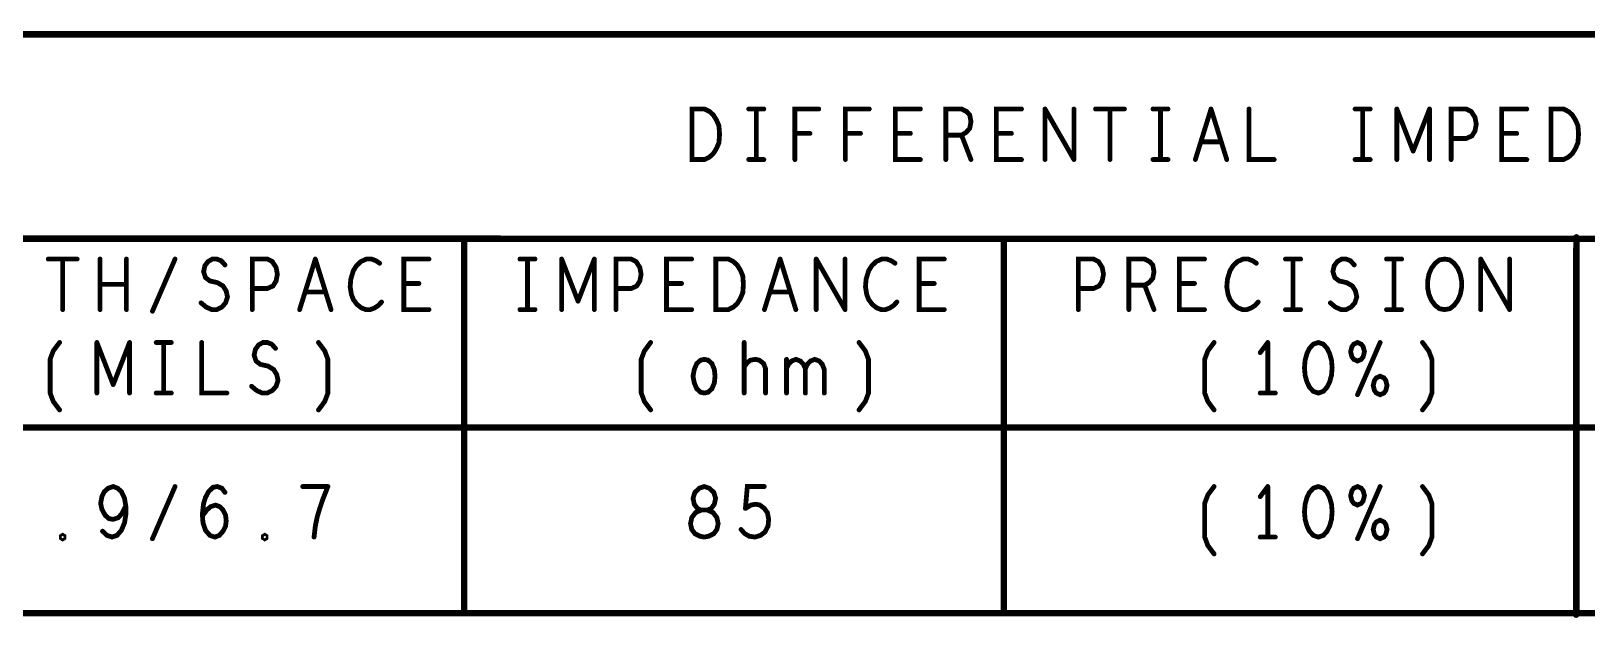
# Model space of a CAD drawing. Header units: millimetres. Extents: x 3362 to 3827, y -139 to 191.
# Drawn here: x 3410.24 to 3459.51, y 64.8 to 83.37 of the extents above; entities that cross this region are included whole.
import ezdxf

# ---------------------------------------------------------------- set-up
doc = ezdxf.new("R2010")
doc.units = ezdxf.units.MM
doc.header["$LTSCALE"] = 23.1
doc.layers.get('0').update_dxf_attribs({"linetype": 'CONTINUOUS'})

# ---------------------------------------------------------------- blocks, each defined once
blk = doc.blocks.new('PAD_R1')
at = {"const_width": 0.5}
blk.add_lwpolyline([(0.25, 0, 1), (-0.25, 0, 1)], format="xyb", close=True, dxfattribs=at)

msp = doc.modelspace()

# ---------------------------------------------------------------- linework, layer by layer
for points, const_width in [([(3514.897, 83.271), (3393.064, 83.271), (3393.064, 76.804)], 0.203), ([(3432.965, 80.907), (3433.442, 80.907)], 0.152), ([(3433.204, 80.907), (3433.204, 79.307)], 0.152), ([(3434.426, 79.307), (3434.426, 80.907), (3435.182, 80.907)], 0.152), ([(3436.026, 79.307), (3436.026, 80.907), (3436.782, 80.907)], 0.152), ([(3438.402, 79.307), (3437.606, 79.307), (3437.606, 80.907), (3438.402, 80.907)], 0.152), ([(3439.206, 79.307), (3439.206, 80.907), (3439.704, 80.907), (3439.863, 80.827), (3439.963, 80.72), (3440.002, 80.507), (3439.963, 80.294), (3439.843, 80.16), (3439.704, 80.08), (3439.206, 80.08)], 0.152), ([(3441.603, 79.307), (3440.807, 79.307), (3440.807, 80.907), (3441.603, 80.907)], 0.152), ([(3442.347, 79.307), (3442.347, 80.907)], 0.152), ([(3442.347, 80.907), (3443.263, 79.307)], 0.152), ([(3443.263, 79.307), (3443.263, 80.907)], 0.152), ([(3443.947, 80.907), (3444.863, 80.907)], 0.152), ([(3444.405, 80.907), (3444.405, 79.307)], 0.152), ([(3445.766, 80.907), (3446.244, 80.907)], 0.152), ([(3446.005, 80.907), (3446.005, 79.307)], 0.152), ([(3447.108, 79.307), (3447.605, 80.907)], 0.152), ([(3447.605, 80.907), (3448.103, 79.307)], 0.152), ([(3448.808, 80.907), (3448.808, 79.307), (3449.604, 79.307)], 0.152), ([(3452.167, 80.907), (3452.645, 80.907)], 0.152), ([(3452.406, 80.907), (3452.406, 79.307)], 0.152), ([(3453.489, 79.307), (3453.489, 80.907)], 0.152), ([(3453.489, 80.907), (3454.006, 79.574)], 0.152), ([(3454.006, 79.574), (3454.524, 80.907)], 0.152), ([(3454.524, 80.907), (3454.524, 79.307)], 0.152), ([(3455.208, 79.307), (3455.208, 80.907), (3455.686, 80.907), (3455.845, 80.827), (3455.965, 80.64), (3456.004, 80.427), (3455.965, 80.214), (3455.865, 80.054), (3455.686, 79.974), (3455.208, 79.974)], 0.152), ([(3457.605, 79.307), (3456.809, 79.307), (3456.809, 80.907), (3457.605, 80.907)], 0.152), ([(3434.903, 80.134), (3434.426, 80.134)], 0.152), ([(3436.504, 80.134), (3436.026, 80.134)], 0.152), ([(3438.084, 80.134), (3437.606, 80.134)], 0.152), ([(3439.704, 80.08), (3440.002, 79.307)], 0.152), ([(3441.284, 80.134), (3440.807, 80.134)], 0.152), ([(3447.924, 79.867), (3447.287, 79.867)], 0.152), ([(3457.286, 80.134), (3456.809, 80.134)], 0.152), ([(3432.965, 79.307), (3433.442, 79.307)], 0.152), ([(3445.766, 79.307), (3446.244, 79.307)], 0.152), ([(3452.167, 79.307), (3452.645, 79.307)], 0.152), ([(3514.889, 64.946), (3393.064, 64.946), (3393.064, 76.804), (3514.894, 76.793)], 0.203), ([(3423.953, 64.946), (3423.953, 76.777)], 0.203), ([(3441.045, 64.946), (3441.045, 76.799)], 0.203), ([(3459.175, 76.844), (3459.168, 64.9)], 0.203), ([(3459.175, 64.946), (3459.175, 76.844)], 0.203), ([(3410.781, 76.157), (3411.696, 76.157)], 0.152), ([(3411.238, 76.157), (3411.238, 74.557)], 0.152), ([(3412.421, 74.557), (3412.421, 76.157)], 0.152), ([(3413.256, 76.157), (3413.256, 74.557)], 0.152), ([(3414.08, 74.504), (3414.797, 76.157)], 0.152), ([(3415.621, 74.77), (3415.78, 74.637), (3415.959, 74.557), (3416.118, 74.557), (3416.278, 74.637), (3416.397, 74.77), (3416.457, 74.957), (3416.417, 75.144), (3416.317, 75.304), (3416.138, 75.41), (3415.9, 75.464), (3415.76, 75.571), (3415.701, 75.757), (3415.74, 75.944), (3415.84, 76.077), (3415.979, 76.157), (3416.118, 76.157), (3416.258, 76.104), (3416.377, 75.971)], 0.152), ([(3417.241, 74.557), (3417.241, 76.157), (3417.719, 76.157), (3417.878, 76.077), (3417.997, 75.891), (3418.037, 75.677), (3417.997, 75.464), (3417.898, 75.304), (3417.719, 75.224), (3417.241, 75.224)], 0.152), ([(3418.742, 74.557), (3419.239, 76.157)], 0.152), ([(3419.239, 76.157), (3419.737, 74.557)], 0.152), ([(3421.277, 76.024), (3421.158, 76.104), (3421.019, 76.157), (3420.859, 76.157), (3420.68, 76.077), (3420.541, 75.944), (3420.441, 75.784), (3420.362, 75.517), (3420.342, 75.277), (3420.382, 75.037), (3420.441, 74.877), (3420.561, 74.717), (3420.7, 74.61), (3420.839, 74.557), (3420.979, 74.557), (3421.118, 74.61), (3421.237, 74.69), (3421.337, 74.797)], 0.152), ([(3422.838, 74.557), (3422.042, 74.557), (3422.042, 76.157), (3422.838, 76.157)], 0.152), ([(3425.719, 76.157), (3426.196, 76.157)], 0.152), ([(3425.958, 76.157), (3425.958, 74.557)], 0.152), ([(3427.04, 74.557), (3427.04, 76.157)], 0.152), ([(3427.04, 76.157), (3427.558, 74.824)], 0.152), ([(3427.558, 74.824), (3428.075, 76.157)], 0.152), ([(3428.075, 76.157), (3428.075, 74.557)], 0.152), ([(3428.76, 74.557), (3428.76, 76.157), (3429.237, 76.157), (3429.397, 76.077), (3429.516, 75.891), (3429.556, 75.677), (3429.516, 75.464), (3429.417, 75.304), (3429.237, 75.224), (3428.76, 75.224)], 0.152), ([(3431.156, 74.557), (3430.36, 74.557), (3430.36, 76.157), (3431.156, 76.157)], 0.152), ([(3433.461, 74.557), (3433.959, 76.157)], 0.152), ([(3433.959, 76.157), (3434.456, 74.557)], 0.152), ([(3435.101, 74.557), (3435.101, 76.157)], 0.152), ([(3435.101, 76.157), (3436.016, 74.557)], 0.152), ([(3436.016, 74.557), (3436.016, 76.157)], 0.152), ([(3437.597, 76.024), (3437.477, 76.104), (3437.338, 76.157), (3437.179, 76.157), (3437, 76.077), (3436.86, 75.944), (3436.761, 75.784), (3436.681, 75.517), (3436.662, 75.277), (3436.701, 75.037), (3436.761, 74.877), (3436.88, 74.717), (3437.02, 74.61), (3437.159, 74.557), (3437.298, 74.557), (3437.438, 74.61), (3437.557, 74.69), (3437.656, 74.797)], 0.152), ([(3439.157, 74.557), (3438.361, 74.557), (3438.361, 76.157), (3439.157, 76.157)], 0.152), ([(3443.403, 74.557), (3443.403, 76.157), (3443.881, 76.157), (3444.04, 76.077), (3444.159, 75.891), (3444.199, 75.677), (3444.159, 75.464), (3444.06, 75.304), (3443.881, 75.224), (3443.403, 75.224)], 0.152), ([(3445.003, 74.557), (3445.003, 76.157), (3445.501, 76.157), (3445.66, 76.077), (3445.759, 75.971), (3445.799, 75.757), (3445.759, 75.544), (3445.64, 75.41), (3445.501, 75.33), (3445.003, 75.33)], 0.152), ([(3447.399, 74.557), (3446.603, 74.557), (3446.603, 76.157), (3447.399, 76.157)], 0.152), ([(3449.039, 76.024), (3448.92, 76.104), (3448.781, 76.157), (3448.621, 76.157), (3448.442, 76.077), (3448.303, 75.944), (3448.204, 75.784), (3448.124, 75.517), (3448.104, 75.277), (3448.144, 75.037), (3448.204, 74.877), (3448.323, 74.717), (3448.462, 74.61), (3448.602, 74.557), (3448.741, 74.557), (3448.88, 74.61), (3449, 74.69), (3449.099, 74.797)], 0.152), ([(3449.963, 76.157), (3450.441, 76.157)], 0.152), ([(3450.202, 76.157), (3450.202, 74.557)], 0.152), ([(3451.384, 74.77), (3451.543, 74.637), (3451.723, 74.557), (3451.882, 74.557), (3452.041, 74.637), (3452.16, 74.77), (3452.22, 74.957), (3452.18, 75.144), (3452.081, 75.304), (3451.902, 75.41), (3451.663, 75.464), (3451.523, 75.571), (3451.464, 75.757), (3451.504, 75.944), (3451.603, 76.077), (3451.742, 76.157), (3451.882, 76.157), (3452.021, 76.104), (3452.14, 75.971)], 0.152), ([(3453.163, 76.157), (3453.641, 76.157)], 0.152), ([(3453.402, 76.157), (3453.402, 74.557)], 0.152), ([(3456.145, 74.557), (3456.145, 76.157)], 0.152), ([(3456.145, 76.157), (3457.06, 74.557)], 0.152), ([(3457.06, 74.557), (3457.06, 76.157)], 0.152), ([(3413.256, 75.357), (3412.421, 75.357)], 0.152), ([(3422.519, 75.384), (3422.042, 75.384)], 0.152), ([(3430.838, 75.384), (3430.36, 75.384)], 0.152), ([(3438.839, 75.384), (3438.361, 75.384)], 0.152), ([(3445.501, 75.33), (3445.799, 74.557)], 0.152), ([(3447.081, 75.384), (3446.603, 75.384)], 0.152), ([(3419.557, 75.117), (3418.921, 75.117)], 0.152), ([(3434.277, 75.117), (3433.64, 75.117)], 0.152), ([(3425.719, 74.557), (3426.196, 74.557)], 0.152), ([(3449.963, 74.557), (3450.441, 74.557)], 0.152), ([(3453.163, 74.557), (3453.641, 74.557)], 0.152), ([(3411.139, 71.382), (3410.94, 71.649), (3410.84, 71.915), (3410.84, 72.982), (3410.94, 73.249), (3411.139, 73.516)], 0.152), ([(3412.321, 71.915), (3412.321, 73.516)], 0.152), ([(3412.321, 73.516), (3412.838, 72.182)], 0.152), ([(3412.838, 72.182), (3413.356, 73.516)], 0.152), ([(3413.356, 73.516), (3413.356, 71.915)], 0.152), ([(3414.2, 73.516), (3414.677, 73.516)], 0.152), ([(3414.439, 73.516), (3414.439, 71.915)], 0.152), ([(3415.641, 73.516), (3415.641, 71.915), (3416.437, 71.915)], 0.152), ([(3417.221, 72.129), (3417.38, 71.995), (3417.56, 71.915), (3417.719, 71.915), (3417.878, 71.995), (3417.997, 72.129), (3418.057, 72.316), (3418.017, 72.502), (3417.918, 72.662), (3417.739, 72.769), (3417.5, 72.822), (3417.36, 72.929), (3417.301, 73.116), (3417.341, 73.302), (3417.44, 73.436), (3417.579, 73.516), (3417.719, 73.516), (3417.858, 73.462), (3417.977, 73.329)], 0.152), ([(3419.339, 71.382), (3419.538, 71.649), (3419.637, 71.915), (3419.637, 72.982), (3419.538, 73.249), (3419.339, 73.516)], 0.152), ([(3429.858, 71.382), (3429.66, 71.649), (3429.56, 71.915), (3429.56, 72.982), (3429.66, 73.249), (3429.858, 73.516)], 0.152), ([(3432.82, 71.915), (3432.82, 73.516)], 0.152), ([(3436.458, 71.382), (3436.657, 71.649), (3436.757, 71.915), (3436.757, 72.982), (3436.657, 73.249), (3436.458, 73.516)], 0.152), ([(3447.702, 71.382), (3447.503, 71.649), (3447.404, 71.915), (3447.404, 72.982), (3447.503, 73.249), (3447.702, 73.516)], 0.152), ([(3449.402, 73.516), (3449.163, 73.196)], 0.152), ([(3449.402, 71.915), (3449.402, 73.516)], 0.152), ([(3452.244, 71.862), (3452.96, 73.516)], 0.152), ([(3454.302, 71.382), (3454.501, 71.649), (3454.6, 71.915), (3454.6, 72.982), (3454.501, 73.249), (3454.302, 73.516)], 0.152), ([(3432.82, 72.742), (3432.92, 72.876), (3433.019, 72.956), (3433.178, 72.982), (3433.298, 72.956), (3433.437, 72.849), (3433.497, 72.689), (3433.497, 71.915)], 0.152), ([(3434.162, 72.689), (3434.221, 72.822), (3434.321, 72.929), (3434.46, 72.982), (3434.599, 72.929), (3434.699, 72.822), (3434.759, 72.689), (3434.759, 71.915)], 0.152), ([(3434.162, 71.915), (3434.162, 72.982)], 0.152), ([(3434.759, 72.689), (3434.818, 72.822), (3434.918, 72.929), (3435.057, 72.982), (3435.196, 72.929), (3435.296, 72.822), (3435.356, 72.662), (3435.356, 71.915)], 0.152), ([(3414.2, 71.915), (3414.677, 71.915)], 0.152), ([(3449.163, 71.915), (3449.64, 71.915)], 0.152), ([(3393.048, 70.825), (3510.777, 70.825)], 0.203), ([(3412.5, 67.543), (3412.64, 67.409), (3412.799, 67.356), (3412.958, 67.409), (3413.097, 67.57), (3413.197, 67.81), (3413.236, 68.05), (3413.236, 68.343), (3413.197, 68.583), (3413.097, 68.796), (3412.978, 68.903), (3412.838, 68.956), (3412.679, 68.903), (3412.56, 68.796), (3412.48, 68.636), (3412.44, 68.423), (3412.48, 68.236), (3412.58, 68.05), (3412.699, 67.943), (3412.838, 67.916), (3412.998, 67.97), (3413.117, 68.103), (3413.236, 68.343)], 0.152), ([(3414.08, 67.303), (3414.797, 68.956)], 0.152), ([(3415.661, 68.023), (3415.8, 68.21), (3415.919, 68.316), (3416.079, 68.37), (3416.218, 68.316), (3416.317, 68.21), (3416.397, 68.05), (3416.417, 67.863), (3416.397, 67.703), (3416.317, 67.543), (3416.198, 67.409), (3416.059, 67.356), (3415.9, 67.409), (3415.76, 67.57), (3415.681, 67.81), (3415.661, 68.076), (3415.701, 68.423), (3415.76, 68.61), (3415.86, 68.796), (3415.999, 68.93), (3416.138, 68.956), (3416.278, 68.903), (3416.377, 68.77)], 0.152), ([(3419.637, 68.956), (3418.841, 68.956)], 0.152), ([(3419.199, 67.356), (3419.239, 67.703), (3419.299, 67.996), (3419.378, 68.263), (3419.478, 68.556), (3419.637, 68.956)], 0.152), ([(3432.86, 68.263), (3432.92, 68.956), (3433.457, 68.956)], 0.152), ([(3447.702, 66.823), (3447.503, 67.089), (3447.404, 67.356), (3447.404, 68.423), (3447.503, 68.69), (3447.702, 68.956)], 0.152), ([(3449.402, 68.956), (3449.163, 68.636)], 0.152), ([(3449.402, 67.356), (3449.402, 68.956)], 0.152), ([(3452.244, 67.303), (3452.96, 68.956)], 0.152), ([(3454.302, 66.823), (3454.501, 67.089), (3454.6, 67.356), (3454.6, 68.423), (3454.501, 68.69), (3454.302, 68.956)], 0.152), ([(3432.721, 67.596), (3432.84, 67.463), (3432.979, 67.383), (3433.158, 67.356), (3433.338, 67.409), (3433.477, 67.516), (3433.576, 67.703), (3433.596, 67.916), (3433.556, 68.13), (3433.457, 68.263), (3433.318, 68.37), (3433.178, 68.396), (3433.039, 68.37), (3432.86, 68.263)], 0.152), ([(3449.163, 67.356), (3449.64, 67.356)], 0.152)]:
    msp.add_lwpolyline(points, dxfattribs=dict(const_width=const_width))
at = {"const_width": 0.152}
for points in [[(3431.166, 79.307), (3431.166, 80.907), (3431.564, 80.907), (3431.723, 80.827), (3431.842, 80.72), (3431.942, 80.56), (3432.021, 80.374), (3432.041, 80.107), (3432.021, 79.84), (3431.942, 79.654), (3431.842, 79.494), (3431.723, 79.387), (3431.564, 79.307)], [(3458.369, 79.307), (3458.369, 80.907), (3458.767, 80.907), (3458.926, 80.827), (3459.046, 80.72), (3459.145, 80.56), (3459.225, 80.374), (3459.244, 80.107), (3459.225, 79.84), (3459.145, 79.654), (3459.046, 79.494), (3458.926, 79.387), (3458.767, 79.307)], [(3431.921, 74.557), (3431.921, 76.157), (3432.318, 76.157), (3432.478, 76.077), (3432.597, 75.971), (3432.697, 75.811), (3432.776, 75.624), (3432.796, 75.357), (3432.776, 75.09), (3432.697, 74.904), (3432.597, 74.744), (3432.478, 74.637), (3432.318, 74.557)], [(3455.002, 74.557), (3454.843, 74.584), (3454.704, 74.69), (3454.585, 74.85), (3454.505, 75.037), (3454.465, 75.25), (3454.465, 75.464), (3454.505, 75.677), (3454.585, 75.864), (3454.704, 76.024), (3454.843, 76.131), (3455.002, 76.157), (3455.162, 76.131), (3455.301, 76.024), (3455.42, 75.864), (3455.5, 75.677), (3455.54, 75.464), (3455.54, 75.25), (3455.5, 75.037), (3455.42, 74.85), (3455.301, 74.69), (3455.162, 74.584)], [(3451.002, 73.516), (3450.843, 73.462), (3450.723, 73.329), (3450.644, 73.169), (3450.584, 72.956), (3450.564, 72.716), (3450.584, 72.476), (3450.644, 72.262), (3450.723, 72.102), (3450.843, 71.969), (3451.002, 71.915), (3451.161, 71.969), (3451.281, 72.102), (3451.36, 72.262), (3451.42, 72.476), (3451.44, 72.716), (3451.42, 72.956), (3451.36, 73.169), (3451.281, 73.329), (3451.161, 73.462)], [(3452.244, 73.516), (3452.125, 73.462), (3452.065, 73.382), (3452.025, 73.222), (3452.065, 73.062), (3452.125, 72.982), (3452.244, 72.929), (3452.363, 72.982), (3452.423, 73.062), (3452.463, 73.222), (3452.423, 73.382), (3452.363, 73.462)], [(3431.558, 71.915), (3431.439, 71.942), (3431.319, 72.049), (3431.24, 72.235), (3431.2, 72.449), (3431.24, 72.662), (3431.319, 72.849), (3431.439, 72.956), (3431.558, 72.982), (3431.678, 72.956), (3431.797, 72.849), (3431.876, 72.662), (3431.897, 72.449), (3431.876, 72.235), (3431.797, 72.049), (3431.678, 71.942)], [(3452.96, 72.449), (3452.841, 72.396), (3452.781, 72.316), (3452.741, 72.155), (3452.781, 71.995), (3452.841, 71.915), (3452.96, 71.862), (3453.08, 71.915), (3453.139, 71.995), (3453.179, 72.155), (3453.139, 72.316), (3453.08, 72.396)], [(3431.558, 67.356), (3431.697, 67.383), (3431.857, 67.463), (3431.956, 67.596), (3431.996, 67.783), (3431.956, 67.97), (3431.837, 68.13), (3431.658, 68.21), (3431.459, 68.21), (3431.339, 68.263), (3431.24, 68.396), (3431.2, 68.583), (3431.26, 68.77), (3431.399, 68.903), (3431.558, 68.956), (3431.717, 68.903), (3431.857, 68.77), (3431.916, 68.583), (3431.876, 68.396), (3431.777, 68.263), (3431.658, 68.21), (3431.459, 68.21), (3431.28, 68.13), (3431.16, 67.97), (3431.121, 67.783), (3431.16, 67.596), (3431.26, 67.463), (3431.419, 67.383)], [(3451.002, 68.956), (3450.843, 68.903), (3450.723, 68.77), (3450.644, 68.61), (3450.584, 68.396), (3450.564, 68.156), (3450.584, 67.916), (3450.644, 67.703), (3450.723, 67.543), (3450.843, 67.409), (3451.002, 67.356), (3451.161, 67.409), (3451.281, 67.543), (3451.36, 67.703), (3451.42, 67.916), (3451.44, 68.156), (3451.42, 68.396), (3451.36, 68.61), (3451.281, 68.77), (3451.161, 68.903)], [(3452.244, 68.956), (3452.125, 68.903), (3452.065, 68.823), (3452.025, 68.663), (3452.065, 68.503), (3452.125, 68.423), (3452.244, 68.37), (3452.363, 68.423), (3452.423, 68.503), (3452.463, 68.663), (3452.423, 68.823), (3452.363, 68.903)], [(3411.238, 67.303), (3411.198, 67.329), (3411.198, 67.383), (3411.238, 67.409), (3411.278, 67.383), (3411.278, 67.329)], [(3417.639, 67.303), (3417.599, 67.329), (3417.599, 67.383), (3417.639, 67.409), (3417.679, 67.383), (3417.679, 67.329)], [(3452.96, 67.89), (3452.841, 67.836), (3452.781, 67.756), (3452.741, 67.596), (3452.781, 67.436), (3452.841, 67.356), (3452.96, 67.303), (3453.08, 67.356), (3453.139, 67.436), (3453.179, 67.596), (3453.139, 67.756), (3453.08, 67.836)]]:
    msp.add_lwpolyline(points, close=True, dxfattribs=at)

# ---------------------------------------------------------------- block references
for p, xscale, yscale in [((3432.965, 80.907), 0.1524, 0.1524), ((3433.204, 80.907), 0.1524, 0.1524), ((3433.442, 80.907), 0.1524, 0.1524), ((3435.182, 80.907), 0.1524, 0.1524), ((3436.782, 80.907), 0.1524, 0.1524), ((3438.402, 80.907), 0.1524, 0.1524), ((3441.603, 80.907), 0.1524, 0.1524), ((3442.347, 80.907), 0.1524, 0.1524), ((3442.347, 80.907), 0.1524, 0.1524), ((3443.263, 80.907), 0.1524, 0.1524), ((3443.947, 80.907), 0.1524, 0.1524), ((3444.405, 80.907), 0.1524, 0.1524), ((3444.863, 80.907), 0.1524, 0.1524), ((3445.766, 80.907), 0.1524, 0.1524), ((3446.005, 80.907), 0.1524, 0.1524), ((3446.244, 80.907), 0.1524, 0.1524), ((3447.605, 80.907), 0.1524, 0.1524), ((3447.605, 80.907), 0.1524, 0.1524), ((3448.808, 80.907), 0.1524, 0.1524), ((3452.167, 80.907), 0.1524, 0.1524), ((3452.406, 80.907), 0.1524, 0.1524), ((3452.645, 80.907), 0.1524, 0.1524), ((3453.489, 80.907), 0.1524, 0.1524), ((3453.489, 80.907), 0.1524, 0.1524), ((3454.524, 80.907), 0.1524, 0.1524), ((3454.524, 80.907), 0.1524, 0.1524), ((3457.605, 80.907), 0.1524, 0.1524), ((3434.426, 80.134), 0.1524, 0.1524), ((3434.903, 80.134), 0.1524, 0.1524), ((3436.026, 80.134), 0.1524, 0.1524), ((3436.504, 80.134), 0.1524, 0.1524), ((3437.606, 80.134), 0.1524, 0.1524), ((3438.084, 80.134), 0.1524, 0.1524), ((3439.206, 80.08), 0.1524, 0.1524), ((3439.704, 80.08), 0.1524, 0.1524), ((3440.807, 80.134), 0.1524, 0.1524), ((3441.284, 80.134), 0.1524, 0.1524), ((3447.287, 79.867), 0.1524, 0.1524), ((3447.924, 79.867), 0.1524, 0.1524), ((3455.208, 79.974), 0.1524, 0.1524), ((3456.809, 80.134), 0.1524, 0.1524), ((3457.286, 80.134), 0.1524, 0.1524), ((3432.965, 79.307), 0.1524, 0.1524), ((3433.204, 79.307), 0.1524, 0.1524), ((3433.442, 79.307), 0.1524, 0.1524), ((3434.426, 79.307), 0.1524, 0.1524), ((3436.026, 79.307), 0.1524, 0.1524), ((3438.402, 79.307), 0.1524, 0.1524), ((3439.206, 79.307), 0.1524, 0.1524), ((3440.002, 79.307), 0.1524, 0.1524), ((3441.603, 79.307), 0.1524, 0.1524), ((3442.347, 79.307), 0.1524, 0.1524), ((3443.263, 79.307), 0.1524, 0.1524), ((3443.263, 79.307), 0.1524, 0.1524), ((3444.405, 79.307), 0.1524, 0.1524), ((3445.766, 79.307), 0.1524, 0.1524), ((3446.005, 79.307), 0.1524, 0.1524), ((3446.244, 79.307), 0.1524, 0.1524), ((3447.108, 79.307), 0.1524, 0.1524), ((3448.103, 79.307), 0.1524, 0.1524), ((3449.604, 79.307), 0.1524, 0.1524), ((3452.167, 79.307), 0.1524, 0.1524), ((3452.406, 79.307), 0.1524, 0.1524), ((3452.645, 79.307), 0.1524, 0.1524), ((3453.489, 79.307), 0.1524, 0.1524), ((3454.006, 79.574), 0.1524, 0.1524), ((3454.006, 79.574), 0.1524, 0.1524), ((3454.524, 79.307), 0.1524, 0.1524), ((3455.208, 79.307), 0.1524, 0.1524), ((3457.605, 79.307), 0.1524, 0.1524), ((3423.953, 76.777), 0.2032, 0.2032), ((3441.045, 76.799), 0.2032, 0.2032), ((3459.175, 76.844), 0.2032, 0.2032), ((3459.175, 76.844), 0.2032, 0.2032), ((3410.781, 76.157), 0.1524, 0.1524), ((3411.238, 76.157), 0.1524, 0.1524), ((3411.696, 76.157), 0.1524, 0.1524), ((3412.421, 76.157), 0.1524, 0.1524), ((3413.256, 76.157), 0.1524, 0.1524), ((3414.797, 76.157), 0.1524, 0.1524), ((3416.377, 75.971), 0.1524, 0.1524), ((3419.239, 76.157), 0.1524, 0.1524), ((3419.239, 76.157), 0.1524, 0.1524), ((3421.277, 76.024), 0.1524, 0.1524), ((3422.838, 76.157), 0.1524, 0.1524), ((3425.719, 76.157), 0.1524, 0.1524), ((3425.958, 76.157), 0.1524, 0.1524), ((3426.196, 76.157), 0.1524, 0.1524), ((3427.04, 76.157), 0.1524, 0.1524), ((3427.04, 76.157), 0.1524, 0.1524), ((3428.075, 76.157), 0.1524, 0.1524), ((3428.075, 76.157), 0.1524, 0.1524), ((3431.156, 76.157), 0.1524, 0.1524), ((3433.959, 76.157), 0.1524, 0.1524), ((3433.959, 76.157), 0.1524, 0.1524), ((3435.101, 76.157), 0.1524, 0.1524), ((3435.101, 76.157), 0.1524, 0.1524), ((3436.016, 76.157), 0.1524, 0.1524), ((3437.597, 76.024), 0.1524, 0.1524), ((3439.157, 76.157), 0.1524, 0.1524), ((3447.399, 76.157), 0.1524, 0.1524), ((3449.039, 76.024), 0.1524, 0.1524), ((3449.963, 76.157), 0.1524, 0.1524), ((3450.202, 76.157), 0.1524, 0.1524), ((3450.441, 76.157), 0.1524, 0.1524), ((3452.14, 75.971), 0.1524, 0.1524), ((3453.163, 76.157), 0.1524, 0.1524), ((3453.402, 76.157), 0.1524, 0.1524), ((3453.641, 76.157), 0.1524, 0.1524), ((3456.145, 76.157), 0.1524, 0.1524), ((3456.145, 76.157), 0.1524, 0.1524), ((3457.06, 76.157), 0.1524, 0.1524), ((3412.421, 75.357), 0.1524, 0.1524), ((3413.256, 75.357), 0.1524, 0.1524), ((3422.042, 75.384), 0.1524, 0.1524), ((3422.519, 75.384), 0.1524, 0.1524), ((3430.36, 75.384), 0.1524, 0.1524), ((3430.838, 75.384), 0.1524, 0.1524), ((3438.361, 75.384), 0.1524, 0.1524), ((3438.839, 75.384), 0.1524, 0.1524), ((3445.003, 75.33), 0.1524, 0.1524), ((3445.501, 75.33), 0.1524, 0.1524), ((3446.603, 75.384), 0.1524, 0.1524), ((3447.081, 75.384), 0.1524, 0.1524), ((3417.241, 75.224), 0.1524, 0.1524), ((3418.921, 75.117), 0.1524, 0.1524), ((3419.557, 75.117), 0.1524, 0.1524), ((3427.558, 74.824), 0.1524, 0.1524), ((3427.558, 74.824), 0.1524, 0.1524), ((3428.76, 75.224), 0.1524, 0.1524), ((3433.64, 75.117), 0.1524, 0.1524), ((3434.277, 75.117), 0.1524, 0.1524), ((3443.403, 75.224), 0.1524, 0.1524), ((3411.238, 74.557), 0.1524, 0.1524), ((3412.421, 74.557), 0.1524, 0.1524), ((3413.256, 74.557), 0.1524, 0.1524), ((3414.08, 74.504), 0.1524, 0.1524), ((3415.621, 74.77), 0.1524, 0.1524), ((3417.241, 74.557), 0.1524, 0.1524), ((3418.742, 74.557), 0.1524, 0.1524), ((3419.737, 74.557), 0.1524, 0.1524), ((3421.337, 74.797), 0.1524, 0.1524), ((3422.838, 74.557), 0.1524, 0.1524), ((3425.719, 74.557), 0.1524, 0.1524), ((3425.958, 74.557), 0.1524, 0.1524), ((3426.196, 74.557), 0.1524, 0.1524), ((3427.04, 74.557), 0.1524, 0.1524), ((3428.075, 74.557), 0.1524, 0.1524), ((3428.76, 74.557), 0.1524, 0.1524), ((3431.156, 74.557), 0.1524, 0.1524), ((3433.461, 74.557), 0.1524, 0.1524), ((3434.456, 74.557), 0.1524, 0.1524), ((3435.101, 74.557), 0.1524, 0.1524), ((3436.016, 74.557), 0.1524, 0.1524), ((3436.016, 74.557), 0.1524, 0.1524), ((3437.656, 74.797), 0.1524, 0.1524), ((3439.157, 74.557), 0.1524, 0.1524), ((3443.403, 74.557), 0.1524, 0.1524), ((3445.003, 74.557), 0.1524, 0.1524), ((3445.799, 74.557), 0.1524, 0.1524), ((3447.399, 74.557), 0.1524, 0.1524), ((3449.099, 74.797), 0.1524, 0.1524), ((3449.963, 74.557), 0.1524, 0.1524), ((3450.202, 74.557), 0.1524, 0.1524), ((3450.441, 74.557), 0.1524, 0.1524), ((3451.384, 74.77), 0.1524, 0.1524), ((3453.163, 74.557), 0.1524, 0.1524), ((3453.402, 74.557), 0.1524, 0.1524), ((3453.641, 74.557), 0.1524, 0.1524), ((3456.145, 74.557), 0.1524, 0.1524), ((3457.06, 74.557), 0.1524, 0.1524), ((3457.06, 74.557), 0.1524, 0.1524), ((3411.139, 73.516), 0.1524, 0.1524), ((3412.321, 73.516), 0.1524, 0.1524), ((3412.321, 73.516), 0.1524, 0.1524), ((3413.356, 73.516), 0.1524, 0.1524), ((3413.356, 73.516), 0.1524, 0.1524), ((3414.2, 73.516), 0.1524, 0.1524), ((3414.439, 73.516), 0.1524, 0.1524), ((3414.677, 73.516), 0.1524, 0.1524), ((3415.641, 73.516), 0.1524, 0.1524), ((3419.339, 73.516), 0.1524, 0.1524), ((3429.858, 73.516), 0.1524, 0.1524), ((3432.82, 73.516), 0.1524, 0.1524), ((3436.458, 73.516), 0.1524, 0.1524), ((3447.702, 73.516), 0.1524, 0.1524), ((3449.402, 73.516), 0.1524, 0.1524), ((3449.402, 73.516), 0.1524, 0.1524), ((3452.96, 73.516), 0.1524, 0.1524), ((3454.302, 73.516), 0.1524, 0.1524), ((3417.977, 73.329), 0.1524, 0.1524), ((3434.162, 72.982), 0.1524, 0.1524), ((3449.163, 73.196), 0.1524, 0.1524), ((3432.82, 72.742), 0.1524, 0.1524), ((3434.162, 72.689), 0.1524, 0.1524), ((3434.759, 72.689), 0.1524, 0.1524), ((3412.321, 71.915), 0.1524, 0.1524), ((3412.838, 72.182), 0.1524, 0.1524), ((3412.838, 72.182), 0.1524, 0.1524), ((3413.356, 71.915), 0.1524, 0.1524), ((3414.2, 71.915), 0.1524, 0.1524), ((3414.439, 71.915), 0.1524, 0.1524), ((3414.677, 71.915), 0.1524, 0.1524), ((3416.437, 71.915), 0.1524, 0.1524), ((3417.221, 72.129), 0.1524, 0.1524), ((3432.82, 71.915), 0.1524, 0.1524), ((3433.497, 71.915), 0.1524, 0.1524), ((3434.162, 71.915), 0.1524, 0.1524), ((3434.759, 71.915), 0.1524, 0.1524), ((3435.356, 71.915), 0.1524, 0.1524), ((3449.163, 71.915), 0.1524, 0.1524), ((3449.402, 71.915), 0.1524, 0.1524), ((3449.64, 71.915), 0.1524, 0.1524), ((3452.244, 71.862), 0.1524, 0.1524), ((3411.139, 71.382), 0.1524, 0.1524), ((3419.339, 71.382), 0.1524, 0.1524), ((3429.858, 71.382), 0.1524, 0.1524), ((3436.458, 71.382), 0.1524, 0.1524), ((3447.702, 71.382), 0.1524, 0.1524), ((3454.302, 71.382), 0.1524, 0.1524), ((3414.797, 68.956), 0.1524, 0.1524), ((3418.841, 68.956), 0.1524, 0.1524), ((3419.637, 68.956), 0.1524, 0.1524), ((3419.637, 68.956), 0.1524, 0.1524), ((3433.457, 68.956), 0.1524, 0.1524), ((3447.702, 68.956), 0.1524, 0.1524), ((3449.402, 68.956), 0.1524, 0.1524), ((3449.402, 68.956), 0.1524, 0.1524), ((3452.96, 68.956), 0.1524, 0.1524), ((3454.302, 68.956), 0.1524, 0.1524), ((3416.377, 68.77), 0.1524, 0.1524), ((3449.163, 68.636), 0.1524, 0.1524), ((3413.236, 68.343), 0.1524, 0.1524), ((3415.661, 68.023), 0.1524, 0.1524), ((3432.86, 68.263), 0.1524, 0.1524), ((3432.86, 68.263), 0.1524, 0.1524), ((3412.5, 67.543), 0.1524, 0.1524), ((3432.721, 67.596), 0.1524, 0.1524), ((3414.08, 67.303), 0.1524, 0.1524), ((3419.199, 67.356), 0.1524, 0.1524), ((3449.163, 67.356), 0.1524, 0.1524), ((3449.402, 67.356), 0.1524, 0.1524), ((3449.64, 67.356), 0.1524, 0.1524), ((3452.244, 67.303), 0.1524, 0.1524), ((3447.702, 66.823), 0.1524, 0.1524), ((3454.302, 66.823), 0.1524, 0.1524), ((3423.953, 64.946), 0.2032, 0.2032), ((3441.045, 64.946), 0.2032, 0.2032), ((3459.175, 64.946), 0.2032, 0.2032), ((3459.168, 64.9), 0.2032, 0.2032)]:
    msp.add_blockref('PAD_R1', p, dxfattribs=dict(xscale=xscale, yscale=yscale))

doc.saveas('drawing.dxf')
